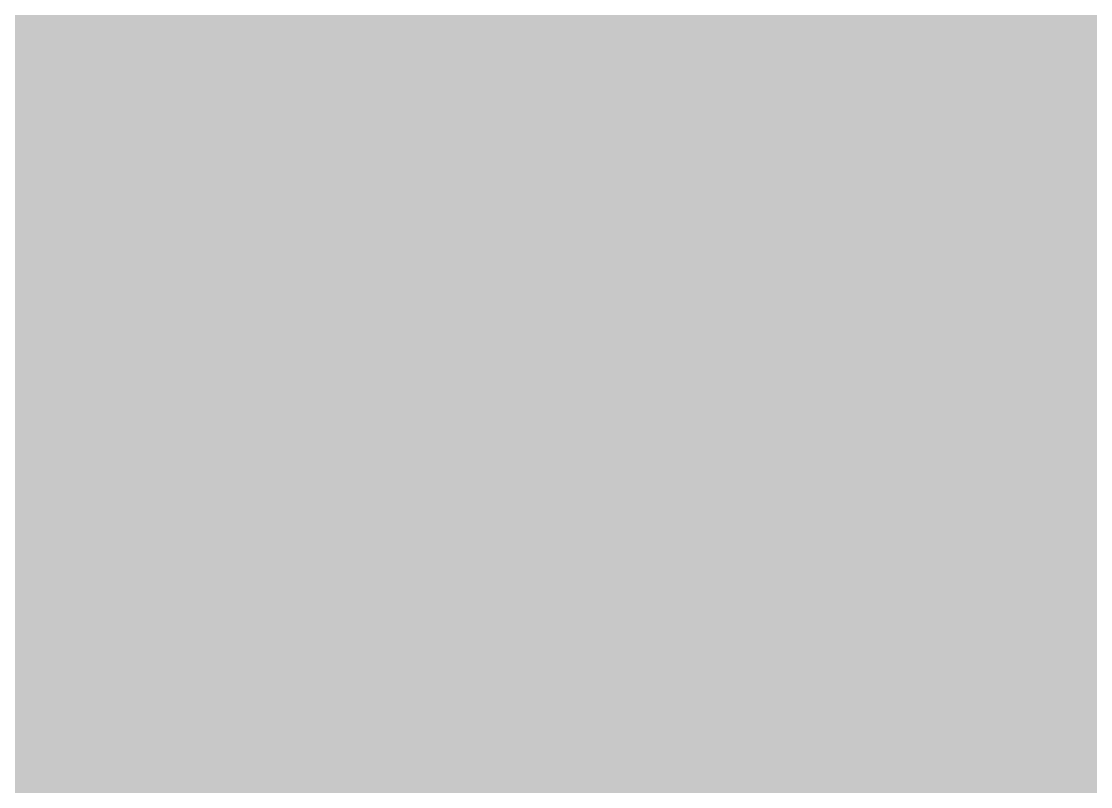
# Model space of a CAD drawing. Header units: millimetres. Extents: x -0.5 to 77.7, y -66.2 to -6.
# Drawn here: x 49.3984 to 49.5687, y -20.8155 to -20.6937 of the extents above; entities that cross this region are included whole.
import ezdxf

# ---------------------------------------------------------------- set-up
doc = ezdxf.new("R2010")
doc.units = ezdxf.units.MM
doc.header["$MEASUREMENT"] = 0
for name, color, linetype, true_color in [('Inner1', 7, 'Continuous', 0x999966), ('Inner2', 7, 'Continuous', 0x008000), ('Top-Silkscreen-Layer', 7, 'Continuous', 0xffcc00)]:
    doc.layers.add(name, color=color, linetype=linetype, true_color=true_color)

msp = doc.modelspace()

# ---------------------------------------------------------------- hatches: boundary and pattern name
at = {"layer": 'Inner1'}
msp.add_hatch(color=256, dxfattribs=at).paths.add_polyline_path([(77.23901, -6.45415), (77.23901, -65.68199), (-0.02286, -65.68199), (-0.02286, -6.45415)])
at = {"layer": 'Top-Silkscreen-Layer'}
for points in [[(49.40608, -20.7281), (49.40573, -20.77329), (49.41335, -20.79022), (49.42778, -20.79022), (49.4553, -20.77238), (49.46838, -20.75455), (49.45925, -20.73654), (49.45011, -20.71853), (49.43208, -20.71679), (49.41405, -20.71504)], [(49.50431, -20.71439), (49.48801, -20.73), (49.48806, -20.74726), (49.55493, -20.78406), (49.5681, -20.77218), (49.5681, -20.7514), (49.5681, -20.73063), (49.55466, -20.71455)]]:
    msp.add_hatch(color=256, dxfattribs=at).paths.add_polyline_path(points)

# ---------------------------------------------------------------- linework, layer by layer
at = {"layer": 'Inner2', "const_width": 0.4}
msp.add_lwpolyline([(51.0541, -20.57404), (17.52604, -20.57404)], dxfattribs=at)
at = {"layer": 'Top-Silkscreen-Layer', "const_width": 0.254}
for points in [[(49.80128, -20.49244), (49.82743, -20.56657), (49.84221, -20.56657), (49.85516, -20.54893)], [(49.30932, -20.49346), (49.30547, -20.54335), (49.31335, -20.56084), (49.32948, -20.56082), (49.3456, -20.56081), (49.3556, -20.5435)], [(49.41454, -20.4989), (49.43197, -20.54825), (49.45032, -20.51096)], [(49.4256, -20.60546), (49.40326, -20.63465), (49.45071, -20.65606)], [(49.22407, -20.60546), (49.20701, -20.62149), (49.20149, -20.63539), (49.20726, -20.64989), (49.25452, -20.65531), (49.26344, -20.64131), (49.25596, -20.6247)], [(49.60133, -20.724), (49.59904, -20.77324), (49.60998, -20.79022), (49.62868, -20.79022), (49.64737, -20.79022), (49.65774, -20.77511)], [(49.30537, -20.60932), (49.30346, -20.66042), (49.31382, -20.67552), (49.33009, -20.67552), (49.3681, -20.63087), (49.3681, -20.61274), (49.35335, -20.60399)], [(49.50743, -20.60391), (49.49107, -20.62669), (49.48788, -20.64124), (49.49893, -20.65839), (49.50998, -20.67552), (49.52817, -20.67552), (49.55493, -20.60713)], [(49.60967, -20.60549), (49.59838, -20.62596), (49.59302, -20.6421), (49.6034, -20.65881), (49.61378, -20.67552), (49.6281, -20.67552), (49.64242, -20.67552), (49.65345, -20.65776), (49.66449, -20.63999), (49.65637, -20.62049), (49.64826, -20.60098), (49.63193, -20.60107)], [(49.30714, -20.71981), (49.29068, -20.74316), (49.28766, -20.75694), (49.30064, -20.77644), (49.31361, -20.79595), (49.32807, -20.79595), (49.35506, -20.78304)], [(49.70349, -20.828), (49.6881, -20.84284), (49.6881, -20.86266), (49.75782, -20.892)], [(49.40608, -20.7281), (49.40573, -20.77329), (49.41335, -20.79022), (49.42778, -20.79022), (49.4553, -20.77238), (49.46838, -20.75455), (49.45925, -20.73654), (49.45011, -20.71853), (49.43208, -20.71679), (49.41405, -20.71504)], [(49.50431, -20.71439), (49.48801, -20.73), (49.48806, -20.74726), (49.55493, -20.78406), (49.5681, -20.77218), (49.5681, -20.7514), (49.5681, -20.73063), (49.55466, -20.71455)], [(49.60348, -20.828), (49.5881, -20.84284), (49.5881, -20.86156), (49.6281, -20.91064), (49.6681, -20.86156), (49.6681, -20.84284), (49.65272, -20.828), (49.6281, -20.81315)], [(49.4106, -20.83124), (49.40282, -20.89215), (49.4681, -20.8623), (49.4681, -20.84212), (49.45335, -20.83337)], [(49.50155, -20.82675), (49.4875, -20.83994), (49.48719, -20.86492), (49.48689, -20.88992), (49.49805, -20.90027), (49.57155, -20.87205), (49.57434, -20.84821), (49.55761, -20.83068)], [(49.30431, -20.82908), (49.28801, -20.84469), (49.28806, -20.86519), (49.37158, -20.87185), (49.37438, -20.8478), (49.35822, -20.83048)]]:
    msp.add_lwpolyline(points, close=True, dxfattribs=at)
for points in [[(49.46586, -21.01117), (49.40257, -20.94553), (49.39359, -21.01065)], [(49.66248, -21.02331), (49.66698, -20.95095), (49.59034, -21.01117)], [(49.36885, -21.01242), (49.33018, -20.92211), (49.31414, -20.92211), (49.29862, -20.94237), (49.29067, -21.01028)], [(49.57428, -20.95899), (49.56074, -20.94054), (49.54721, -20.92211), (49.53113, -20.92211), (49.51506, -20.92211), (49.49836, -20.94186), (49.48167, -20.96162)]]:
    msp.add_lwpolyline(points, dxfattribs=at)

doc.saveas('drawing.dxf')
